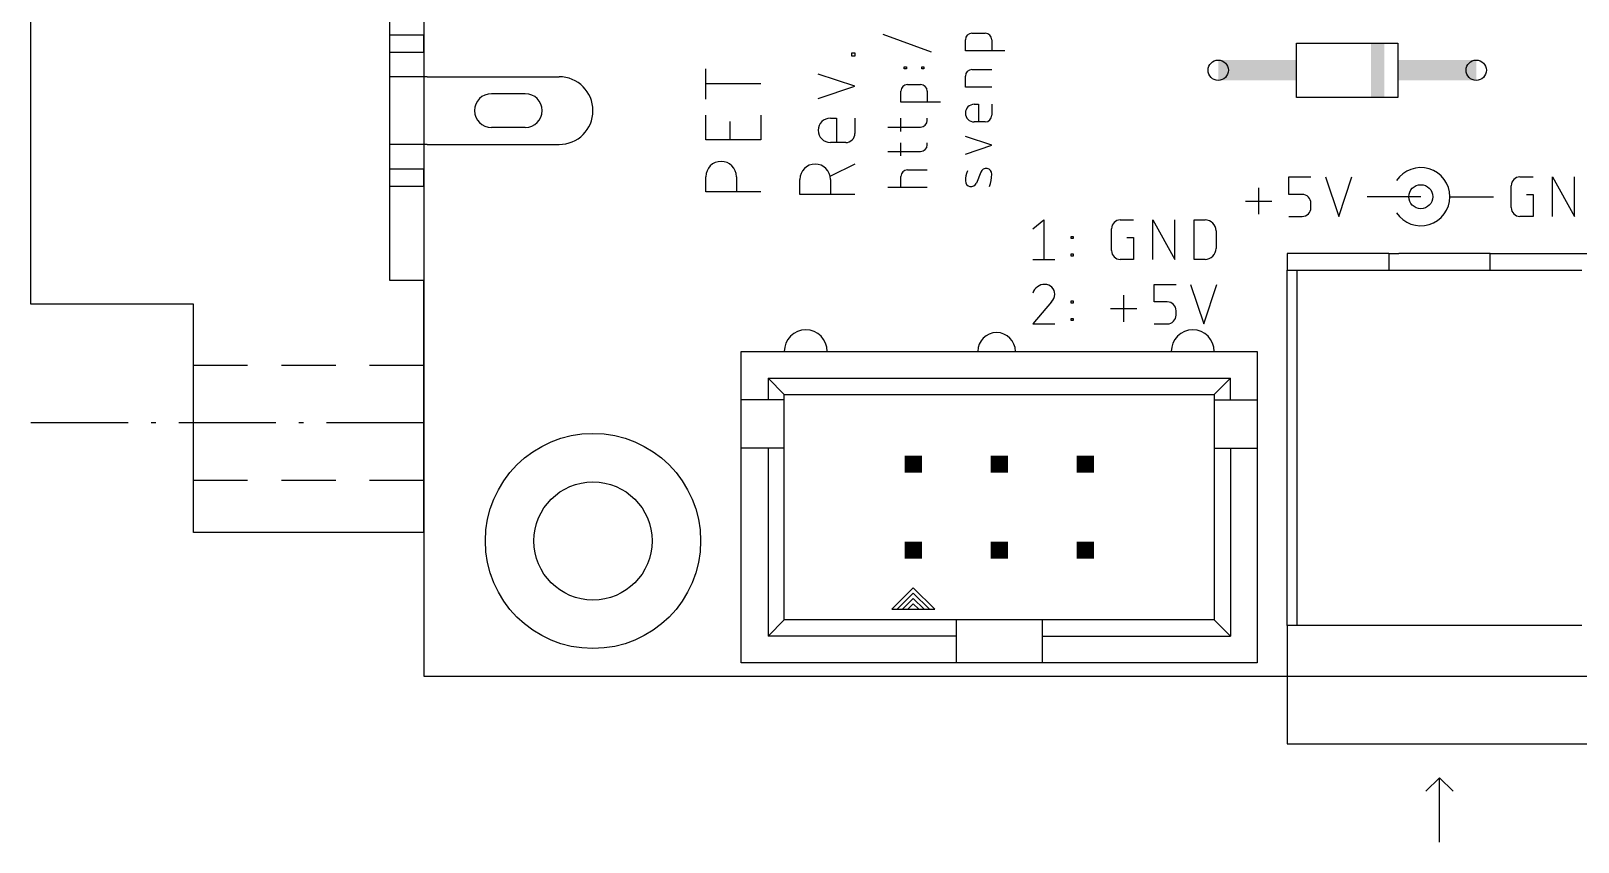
# Model space of a CAD drawing. Extents: x -12 to 58, y -5 to 95.
# Drawn here: x -11.6 to 34.09, y -4.9 to 19.08 of the extents above; entities that cross this region are included whole.
import ezdxf

# ---------------------------------------------------------------- set-up
doc = ezdxf.new("R2010")
doc.units = 0
for name, color, linetype in [('20', 30, 'CONTINUOUS'), ('21', 253, 'CONTINUOUS'), ('51', 253, 'CONTINUOUS')]:
    doc.layers.add(name, color=color, linetype=linetype)

# ---------------------------------------------------------------- blocks, each defined once
blk = doc.blocks.new('RECT')
blk.add_solid([(-0.5, -0.5), (0.5, -0.5), (-0.5, 0.5), (0.5, 0.5)])

msp = doc.modelspace()

# ---------------------------------------------------------------- linework, layer by layer
at = {"layer": '20'}
for p, q in [((0, 77), (0, 0)), ((0, 0), (48, 0))]:
    msp.add_line(p, q, dxfattribs=at)
at = {"layer": '21'}
for p, q in [((-11.6, 11), (-11.6, 66)), ((-1, 11.7), (-1, 65.3)), ((0, 18.95), (-1, 18.95)), ((0, 18.45), (0, 18.95)), ((15.0015, 18.45), (13.5735, 18.9693)), ((15.9978, 18.4884), (15.9978, 18.8129)), ((16.1925, 19.0077), (16.582, 19.0077)), ((16.7767, 18.8129), (16.7767, 18.4884)), ((-1, 18.45), (0, 18.45)), ((12.6454, 18.3335), (12.6454, 18.4238)), ((12.6454, 18.4238), (12.7357, 18.4238)), ((12.7357, 18.3335), (12.6454, 18.3335)), ((12.7357, 18.4238), (12.7357, 18.3335)), ((17.1662, 18.4884), (15.9978, 18.4884)), ((25.775, 18.7125), (28.775, 18.7125)), ((25.775, 17.1125), (25.775, 18.7125)), ((28.775, 18.7125), (28.775, 17.1125)), ((8.332, 17.0566), (8.332, 17.9597)), ((14.1901, 17.9533), (14.1901, 18.0182)), ((14.1901, 18.0182), (14.255, 18.0182)), ((14.255, 17.9533), (14.1901, 17.9533)), ((14.255, 18.0182), (14.255, 17.9533)), ((14.7094, 17.9533), (14.7094, 18.0182)), ((14.7094, 18.0182), (14.7743, 18.0182)), ((14.7743, 17.9533), (14.7094, 17.9533)), ((14.7743, 18.0182), (14.7743, 17.9533)), ((16.1925, 17.935), (16.7767, 17.935)), ((0.1, 17.72), (-1, 17.72)), ((9.9576, 17.5082), (8.332, 17.5082)), ((12.7357, 17.4407), (11.6519, 17.802)), ((11.6519, 17.0795), (12.7357, 17.4407)), ((14.2875, 17.4893), (14.677, 17.4893)), ((15.9978, 17.4157), (15.9978, 17.7403)), ((16.7767, 17.4157), (15.9978, 17.4157)), ((14.0928, 16.97), (14.0928, 17.2946)), ((15.2612, 16.97), (14.0928, 16.97)), ((14.8717, 17.2946), (14.8717, 16.97)), ((28.775, 17.1125), (25.775, 17.1125)), ((8.332, 15.8612), (8.332, 16.5837)), ((9.9576, 16.5837), (9.9576, 15.8612)), ((12.0132, 16.4994), (12.1938, 16.4994)), ((12.1938, 16.4994), (12.1938, 15.7769)), ((12.7357, 16.4994), (12.7357, 16.0478)), ((14.0928, 16.1054), (14.0928, 16.4949)), ((14.8717, 16.43), (14.8717, 16.4949)), ((16.2574, 16.9063), (16.3872, 16.9063)), ((16.3872, 16.9063), (16.3872, 16.387)), ((16.7767, 16.9063), (16.7767, 16.5817)), ((9.0544, 15.8612), (9.0544, 16.4031)), ((13.7033, 16.2352), (14.677, 16.2352)), ((16.582, 16.387), (16.2574, 16.387)), ((0.1, 15.72), (-1, 15.72)), ((9.9576, 15.8612), (8.332, 15.8612)), ((12.4647, 15.7769), (12.0132, 15.7769)), ((14.0928, 15.3815), (14.0928, 15.771)), ((14.8717, 15.7061), (14.8717, 15.771)), ((16.7767, 15.6942), (15.9978, 15.9538)), ((15.9978, 15.4345), (16.7767, 15.6942)), ((12.7357, 15.1399), (12.0132, 14.7787)), ((13.7033, 15.5113), (14.677, 15.5113)), ((0, 14.99), (-1, 14.99)), ((0, 14.49), (0, 14.99)), ((8.332, 14.3162), (8.332, 14.7678)), ((9.2351, 14.7678), (9.2351, 14.3162)), ((11.1101, 14.2368), (11.1101, 14.6884)), ((12.0132, 14.6884), (12.0132, 14.2368)), ((14.0928, 14.4496), (14.0928, 14.7741)), ((14.2875, 14.9688), (14.8717, 14.9688)), ((16.4521, 14.9039), (16.3223, 14.5794)), ((25.5559, 14.2412), (25.5559, 14.7605)), ((25.5559, 14.7605), (26.205, 14.7605)), ((26.634, 14.7605), (27.0235, 13.5921)), ((27.0235, 13.5921), (27.413, 14.7605)), ((32.3779, 14.7605), (32.7674, 14.7605)), ((33.3375, 13.5921), (33.3375, 14.7605)), ((33.3375, 14.7605), (33.9866, 13.5921)), ((33.9866, 13.5921), (33.9866, 14.7605)), ((-1, 14.49), (0, 14.49)), ((9.9576, 14.3162), (8.332, 14.3162)), ((12.7357, 14.2368), (11.1101, 14.2368)), ((14.8717, 14.4496), (13.7033, 14.4496)), ((24.6613, 13.657), (24.6613, 14.4359)), ((25.9454, 14.2412), (25.5559, 14.2412)), ((29.4481, 14.1763), (27.8606, 14.1763)), ((30.3213, 14.1763), (31.5913, 14.1763)), ((32.1183, 13.8517), (32.1183, 14.5008)), ((32.5727, 14.2412), (32.7674, 14.2412)), ((32.7674, 14.2412), (32.7674, 13.5921)), ((24.2718, 14.0464), (25.0508, 14.0464)), ((26.205, 13.8517), (26.205, 13.9815)), ((17.9902, 13.2308), (18.3147, 13.4905)), ((18.3147, 13.4905), (18.3147, 12.3221)), ((20.5739, 13.4905), (20.9634, 13.4905)), ((21.5335, 12.3221), (21.5335, 13.4905)), ((21.5335, 13.4905), (22.1826, 12.3221)), ((22.1826, 12.3221), (22.1826, 13.4905)), ((22.7527, 12.3221), (22.7527, 13.4905)), ((22.7527, 13.4905), (23.0772, 13.4905)), ((25.5559, 13.5921), (25.9454, 13.5921)), ((32.7674, 13.5921), (32.3779, 13.5921)), ((19.1205, 12.9387), (19.1205, 13.0036)), ((19.1205, 13.0036), (19.1854, 13.0036)), ((19.1854, 12.9387), (19.1205, 12.9387)), ((19.1854, 13.0036), (19.1854, 12.9387)), ((20.3143, 12.5817), (20.3143, 13.2308)), ((20.7686, 12.9712), (20.9634, 12.9712)), ((20.9634, 12.9712), (20.9634, 12.3221)), ((23.4018, 13.1659), (23.4018, 12.6466)), ((19.1205, 12.4194), (19.1205, 12.4843)), ((19.1205, 12.4843), (19.1854, 12.4843)), ((19.1854, 12.4194), (19.1205, 12.4194)), ((19.1854, 12.4843), (19.1854, 12.4194)), ((28.5, 12.5), (25.5, 12.5)), ((25.5, 12.5), (25.5, 12)), ((28.5, 12.5), (28.5, 12)), ((28.5, 12.5), (28.8, 12.5)), ((31.5, 12.5), (31.2, 12.5)), ((31.5, 12), (31.5, 12.5)), ((31.5, 12.5), (34.5, 12.5)), ((17.9902, 12.3221), (18.6393, 12.3221)), ((20.9634, 12.3221), (20.5739, 12.3221)), ((23.0772, 12.3221), (22.7527, 12.3221)), ((25.5, 1.5), (25.5, 12)), ((25.5, 12), (25.8, 12)), ((25.8, 12), (28.5, 12)), ((25.8, 1.5), (25.8, 12)), ((28.5, 12), (28.8, 12)), ((31.2, 12), (31.5, 12)), ((31.5, 12), (34.2, 12)), ((0, 11.7), (-1, 11.7)), ((0, 9.2), (0, 11.7)), ((21.5716, 11.0662), (21.5716, 11.5854)), ((21.5716, 11.5854), (22.2207, 11.5854)), ((22.6497, 11.5854), (23.0391, 10.417)), ((23.0391, 10.417), (23.4286, 11.5854)), ((-6.8, 11), (-11.6, 11)), ((-6.8, 9.2), (-6.8, 11)), ((18.5419, 11.0662), (17.9902, 10.417)), ((19.1205, 11.0337), (19.1205, 11.0986)), ((19.1205, 11.0986), (19.1854, 11.0986)), ((19.1854, 11.0337), (19.1205, 11.0337)), ((19.1854, 11.0986), (19.1854, 11.0337)), ((20.6769, 10.482), (20.6769, 11.2609)), ((21.961, 11.0662), (21.5716, 11.0662)), ((19.1205, 10.5144), (19.1205, 10.5793)), ((19.1205, 10.5793), (19.1854, 10.5793)), ((19.1854, 10.5144), (19.1205, 10.5144)), ((19.1854, 10.5793), (19.1854, 10.5144)), ((20.2875, 10.8714), (21.0664, 10.8714)), ((22.2207, 10.6767), (22.2207, 10.8065)), ((17.9902, 10.417), (18.6393, 10.417)), ((21.5716, 10.417), (21.961, 10.417)), ((9.38, 9.6038), (24.62, 9.6038)), ((9.38, 8.175), (9.38, 9.6038)), ((24.62, 9.6038), (24.62, 8.175)), ((-6.8, 5.8), (-6.8, 9.2)), ((-6.8, 9.2), (-5.2, 9.2)), ((-4.2, 9.2), (-2.6, 9.2)), ((-1.6, 9.2), (0, 9.2)), ((0, 7.5), (0, 9.2)), ((10.1737, 8.81), (23.8263, 8.81)), ((10.1737, 8.81), (10.1737, 8.175)), ((10.1737, 8.81), (10.65, 8.3338)), ((23.35, 8.3338), (23.8263, 8.81)), ((23.8263, 8.175), (23.8263, 8.81)), ((10.65, 8.3338), (23.35, 8.3338)), ((10.65, 8.175), (10.65, 8.3338)), ((23.35, 8.3338), (23.35, 8.175)), ((9.38, 6.7463), (9.38, 8.175)), ((10.1737, 8.175), (9.38, 8.175)), ((10.65, 8.175), (10.1737, 8.175)), ((10.65, 6.7463), (10.65, 8.175)), ((23.35, 8.175), (23.35, 6.7463)), ((23.35, 8.175), (23.8263, 8.175)), ((23.8263, 8.175), (24.62, 8.175)), ((24.62, 8.175), (24.62, 6.7463)), ((-11.6, 7.5), (-8.7333, 7.5)), ((-8.052, 7.5), (-7.9147, 7.5)), ((-7.2333, 7.5), (-4.3667, 7.5)), ((-3.6853, 7.5), (-3.548, 7.5)), ((-2.8667, 7.5), (0, 7.5)), ((0, 5.8), (0, 7.5)), ((9.38, 0.3962), (9.38, 6.7463)), ((10.1737, 6.7463), (9.38, 6.7463)), ((10.65, 6.7463), (10.1737, 6.7463)), ((10.1737, 6.7463), (10.1737, 1.19)), ((10.65, 1.6662), (10.65, 6.7463)), ((23.35, 6.7463), (23.35, 1.6662)), ((23.35, 6.7463), (23.8263, 6.7463)), ((23.8263, 6.7463), (24.62, 6.7463)), ((23.8263, 6.7463), (23.8263, 1.19)), ((24.62, 6.7463), (24.62, 0.3962)), ((-6.8, 4.25), (-6.8, 5.8)), ((-6.8, 5.8), (-5.2, 5.8)), ((-4.2, 5.8), (-2.6, 5.8)), ((-1.6, 5.8), (0, 5.8)), ((0, 4.25), (0, 5.8)), ((0, 4.25), (-6.8, 4.25)), ((14.46, 2.6188), (13.825, 1.9838)), ((14.46, 2.46), (13.9837, 1.9838)), ((14.46, 2.3013), (14.1425, 1.9838)), ((15.095, 1.9838), (14.46, 2.6188)), ((14.9362, 1.9838), (14.46, 2.46)), ((14.7775, 1.9838), (14.46, 2.3013)), ((13.825, 1.9838), (13.9837, 1.9838)), ((13.9837, 1.9838), (14.1425, 1.9838)), ((14.1425, 1.9838), (14.3012, 1.9838)), ((14.46, 2.1425), (14.3012, 1.9838)), ((14.3012, 1.9838), (14.6187, 1.9838)), ((14.6187, 1.9838), (14.46, 2.1425)), ((14.6187, 1.9838), (14.7775, 1.9838)), ((14.7775, 1.9838), (14.9362, 1.9838)), ((14.9362, 1.9838), (15.095, 1.9838)), ((10.1737, 1.19), (10.65, 1.6662)), ((15.73, 1.6662), (10.65, 1.6662)), ((18.27, 1.6662), (15.73, 1.6662)), ((15.73, 1.6662), (15.73, 1.19)), ((23.35, 1.6662), (18.27, 1.6662)), ((18.27, 1.6662), (18.27, 1.19)), ((23.35, 1.6662), (23.8263, 1.19)), ((25.8, 1.5), (25.5, 1.5)), ((25.5, 1.5), (25.5, -2)), ((34.2, 1.5), (25.8, 1.5)), ((15.73, 1.19), (10.1737, 1.19)), ((15.73, 1.19), (15.73, 0.3962)), ((18.27, 1.19), (18.27, 0.3962)), ((18.27, 1.19), (23.8263, 1.19)), ((15.73, 0.3962), (9.38, 0.3962)), ((18.27, 0.3962), (15.73, 0.3962)), ((24.62, 0.3962), (18.27, 0.3962)), ((25.5, -2), (34.5, -2)), ((30, -3), (29.6, -3.4)), ((30, -4.9), (30, -3)), ((30, -3), (30.4, -3.4))]:
    msp.add_line(p, q, dxfattribs=at)
for centre, radius in [((29.4481, 14.1763), 0.355), ((5, 4), 3.1789), ((5, 4), 1.7463)]:
    msp.add_circle(centre, radius, dxfattribs=at)
for centre, radius, start, end in [((16.1925, 18.8129), 0.1947, 90.0009, 180), ((16.582, 18.8129), 0.1947, 0, 90), ((16.1925, 17.7403), 0.1947, 90.0009, 180), ((14.2875, 17.2946), 0.1947, 90.0009, 180), ((14.677, 17.2946), 0.1947, 0, 90), ((12.0132, 16.1381), 0.3612, 90, 270), ((16.2574, 16.6467), 0.2596, 90, 270), ((16.582, 16.5817), 0.1947, 270, 0), ((12.4647, 16.0478), 0.2709, 270, 0), ((14.677, 16.43), 0.1947, 270, 0), ((14.677, 15.7061), 0.1947, 270, 0), ((8.7835, 14.7678), 0.4516, 0, 180), ((11.5616, 14.6884), 0.4516, 0, 180), ((14.2875, 14.7741), 0.1947, 90.0009, 180), ((16.7348, 14.6338), 0.7371, 155.7611, 179.1819), ((16.1661, 14.6419), 0.1683, 179.1818, 338.1989), ((16.6084, 14.8414), 0.1683, 359.1819, 158.1986), ((15.676, 14.8547), 1.1008, 340.209, 359.1819), ((29.4481, 14.1763), 0.8586, 213.6901, 146.3099), ((32.3779, 14.5008), 0.2596, 90.0007, 180), ((25.9454, 13.9815), 0.2596, 0, 90), ((25.9454, 13.8517), 0.2596, 270, 0), ((32.3779, 13.8517), 0.2596, 180, 270), ((20.5739, 13.2308), 0.2596, 90.0007, 180), ((23.0772, 13.1659), 0.3246, 0, 90), ((20.5739, 12.5817), 0.2596, 180, 270), ((23.0772, 12.6466), 0.3246, 269.9994, 0), ((18.3472, 11.2102), 0.3753, 90.0001, 162.0549), ((18.3472, 11.2934), 0.2921, 0, 90), ((18.3255, 11.2934), 0.3138, 313.604, 359.9996), ((21.961, 10.8065), 0.2596, 0, 90), ((21.961, 10.6767), 0.2596, 270, 0), ((11.285, 9.6038), 0.635, 0, 180), ((16.9207, 9.6038), 0.5556, 0, 180), ((22.715, 9.6038), 0.635, 0, 180)]:
    msp.add_arc(centre, radius, start, end, dxfattribs=at)
at = {"layer": '51'}
for p, q in [((0.1, 17.72), (4, 17.72)), ((3, 17.22), (2, 17.22)), ((3, 16.22), (2, 16.22)), ((0.1, 15.72), (4, 15.72)), ((31.2, 12.5), (28.8, 12.5)), ((28.8, 12), (31.2, 12))]:
    msp.add_line(p, q, dxfattribs=at)
for centre in [(23.465, 17.9125), (31.085, 17.9125)]:
    msp.add_circle(centre, 0.3, dxfattribs=at)
for centre, radius, start, end in [((4, 16.72), 1, 270, 90), ((2, 16.72), 0.5, 90, 270), ((3, 16.72), 0.5, 270, 90)]:
    msp.add_arc(centre, radius, start, end, dxfattribs=at)

# ---------------------------------------------------------------- block references
at = {"layer": '21'}
for p, xscale, yscale in [((28.175, 17.9125), 0.4, 1.6), ((24.9756, 17.9125), 1.5988, 0.6)]:
    msp.add_blockref('RECT', p, dxfattribs=dict(at, xscale=xscale, yscale=yscale))
at = {"layer": '21', "xscale": 1.5988, "yscale": 0.6, "rotation": 180}
msp.add_blockref('RECT', (29.5744, 17.9125), dxfattribs=at)
at = {"layer": '51'}
for p, xscale, yscale in [((23.8206, 17.9125), 0.7112, 0.6), ((14.46, 6.27), 0.508, 0.508), ((17, 6.27), 0.508, 0.508), ((19.54, 6.27), 0.508, 0.508), ((14.46, 3.73), 0.508, 0.508), ((17, 3.73), 0.508, 0.508), ((19.54, 3.73), 0.508, 0.508)]:
    msp.add_blockref('RECT', p, dxfattribs=dict(at, xscale=xscale, yscale=yscale))
at = {"layer": '51', "xscale": 0.7112, "yscale": 0.6, "rotation": 180}
msp.add_blockref('RECT', (30.7294, 17.9125), dxfattribs=at)

doc.saveas('drawing.dxf')
